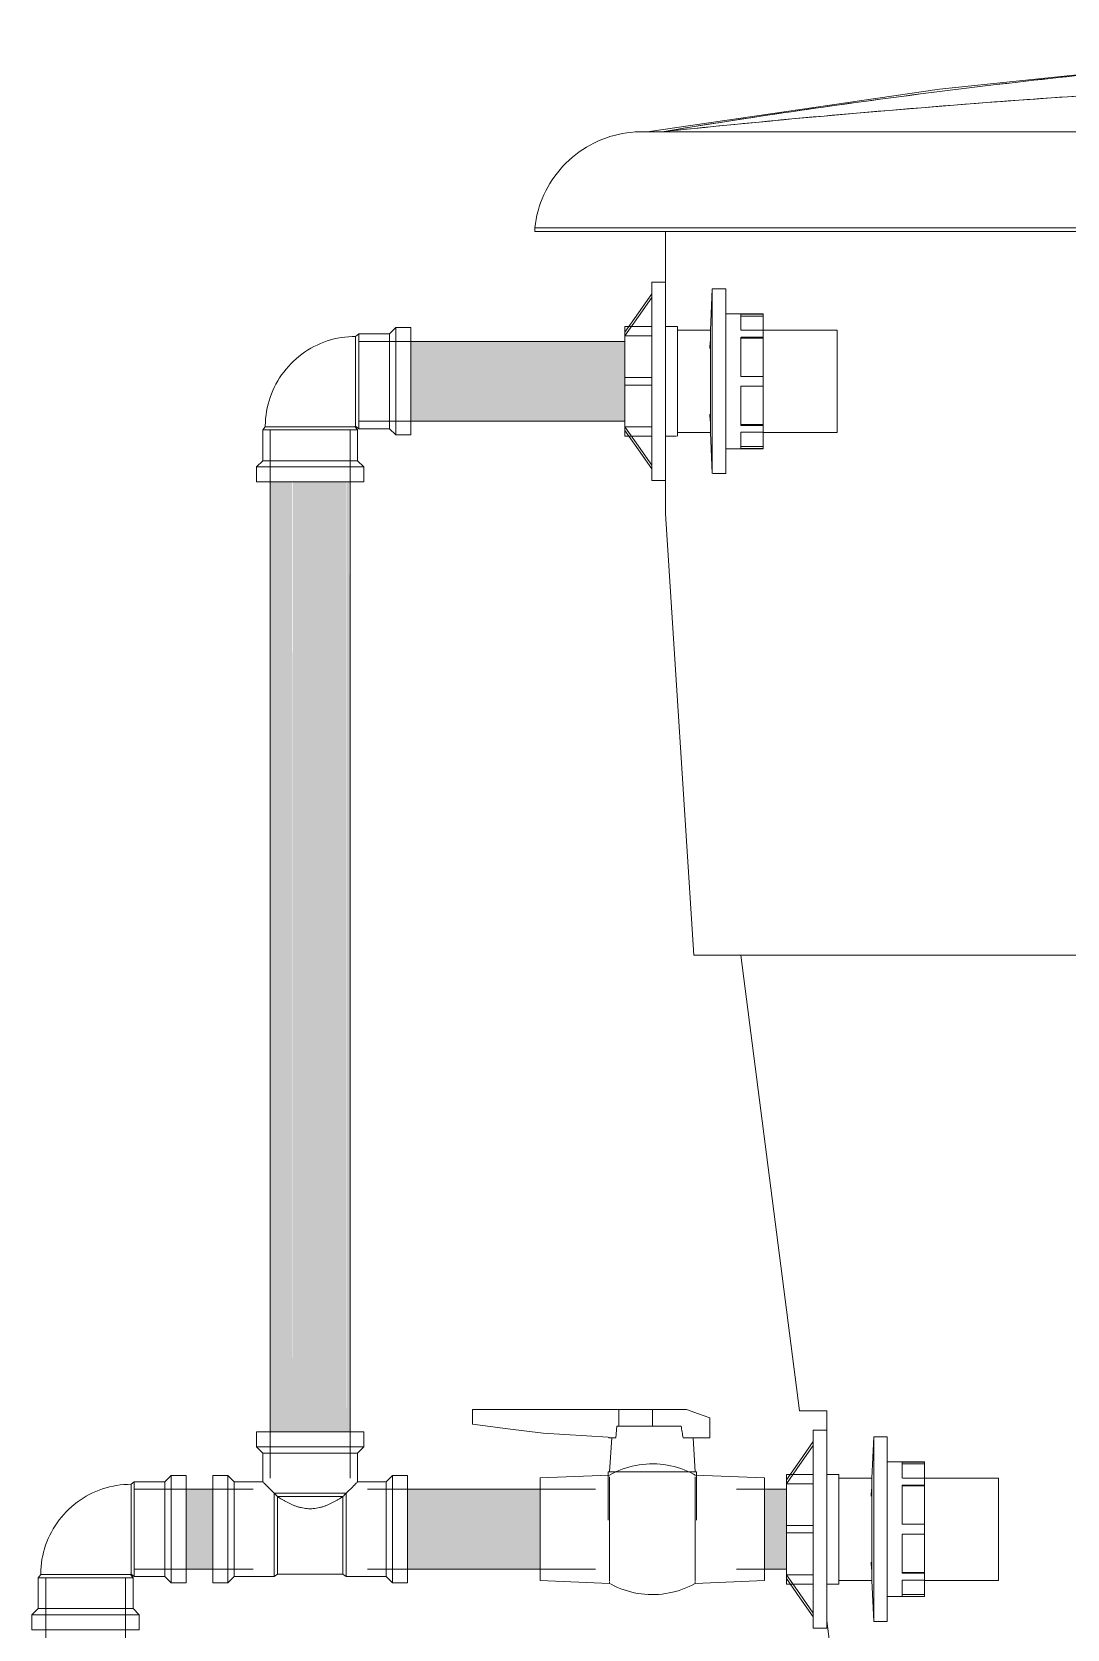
# Model space of a CAD drawing. Header units: metres. Extents: x -24.8 to 3.4, y -2.1 to 25.8.
# Drawn here: x -8.844 to -8.429, y 3.52 to 4.16 of the extents above; entities that cross this region are included whole.
import ezdxf

# ---------------------------------------------------------------- set-up
doc = ezdxf.new("R2010")
doc.units = ezdxf.units.M
doc.layers.add('P-PIPE', color=7, linetype='Continuous', lineweight=5)
doc.layers.add('P-SANR-FIXT', color=7, linetype='Continuous', lineweight=5)

# ---------------------------------------------------------------- blocks, each defined once
blk = doc.blocks.new('Caixa D_Água de Fibra de Vidro - Fortlev - 500 L-3640297-AA')
at = {"layer": 'P-SANR-FIXT', "color": 7, "true_color": 0xefefef}
for p, q in [((32.71297, 4.12), (32.707, 4.12)), ((32.72822, 4.12), (32.71297, 4.12)), ((32.80519, 4.12), (32.72831, 4.12)), ((32.7505, 4.12), (32.75991, 4.12)), ((32.87541, 4.12), (32.80519, 4.12)), ((32.91044, 4.08147), (32.662, 4.08147)), ((32.71406, 4.08), (32.72665, 4.08)), ((32.72666, 4.08), (32.71431, 4.08)), ((32.727, 4.08), (32.87515, 4.08)), ((32.75046, 3.79), (32.74412, 3.79)), ((32.75045, 3.79), (32.7445, 3.79)), ((32.7642, 3.79), (32.7505, 3.79)), ((32.76457, 3.79), (32.7505, 3.79)), ((32.76483, 3.79), (32.7642, 3.79))]:
    blk.add_line(p, q, dxfattribs=at)
at = {"layer": 'P-SANR-FIXT', "color": 254, "true_color": 0xd2d2d2}
for p, q in [((32.71297, 4.12), (32.707, 4.12)), ((33.0427, 4.12), (32.71297, 4.12)), ((32.71353, 4.12), (32.71391, 4.12)), ((32.662, 4.08), (32.71406, 4.08)), ((33.19061, 4.08), (32.71431, 4.08)), ((32.74412, 3.79), (32.72575, 3.79)), ((32.75045, 3.79), (32.7445, 3.79)), ((32.88798, 3.79), (32.7505, 3.79)), ((32.779, 3.6075), (32.7681, 3.6075))]:
    blk.add_line(p, q, dxfattribs=at)
at = {"layer": 'P-SANR-FIXT', "color": 8, "true_color": 0x808080}
for p, q in [((32.662, 4.08147), (32.662, 4.08)), ((33.282, 4.08147), (32.662, 4.08147)), ((32.662, 4.08), (33.282, 4.08)), ((32.71431, 3.96696), (32.72575, 3.79)), ((33.26952, 3.79), (32.72575, 3.79)), ((32.7445, 3.79), (32.7681, 3.6075)), ((32.779, 3.6075), (32.7681, 3.6075)), ((32.77899, 3.52327), (32.782, 3.5))]:
    blk.add_line(p, q, dxfattribs=at)
at = {"layer": 'P-SANR-FIXT', "color": 7, "true_color": 0xf9f9f9}
for p, q in [((32.72665, 4.08), (32.81343, 4.08)), ((32.76121, 4.08), (32.72666, 4.08)), ((32.84808, 4.08), (32.76121, 4.08)), ((32.81343, 4.08), (32.87513, 4.08)), ((32.87514, 4.08), (32.84814, 4.08)), ((32.76816, 3.79), (32.76457, 3.79)), ((32.76793, 3.79), (32.76483, 3.79)), ((32.78159, 3.79), (32.76811, 3.79)), ((32.78164, 3.79), (32.76838, 3.79)), ((33.04065, 3.79), (32.7816, 3.79)), ((32.9164, 3.79), (32.78165, 3.79))]:
    blk.add_line(p, q, dxfattribs=at)
at = {"layer": 'P-SANR-FIXT', "color": 8, "true_color": 0x808080, "flags": 128}
for points in [[(32.707, 4.12), (32.82417, 4.13706), (32.94192, 4.14942), (33.06008, 4.15706), (33.17845, 4.15997), (33.192, 4.16)], [(32.662, 4.08147), (32.66222, 4.08319), (32.66251, 4.08489), (32.66287, 4.08658), (32.66329, 4.08826), (32.66378, 4.08991), (32.66434, 4.09155), (32.66496, 4.09316), (32.66565, 4.09475), (32.6664, 4.0963), (32.66721, 4.09783), (32.66808, 4.09932), (32.66901, 4.10078), (32.67, 4.1022), (32.67104, 4.10357), (32.67214, 4.10491), (32.67329, 4.1062), (32.67449, 4.10744), (32.67574, 4.10863), (32.67704, 4.10977), (32.67838, 4.11086), (32.67976, 4.1119), (32.68118, 4.11288), (32.68265, 4.1138), (32.68414, 4.11466), (32.68567, 4.11546), (32.68724, 4.1162), (32.68883, 4.11688), (32.69044, 4.11749), (32.69208, 4.11804), (32.69374, 4.11852), (32.69542, 4.11894), (32.69711, 4.11928), (32.69882, 4.11956), (32.70053, 4.11977), (32.70225, 4.11992), (32.70398, 4.11999), (32.70495, 4.12)], [(32.88445, 4.12), (32.86805, 4.12), (32.8523, 4.12), (32.83724, 4.12), (32.82289, 4.12), (32.80928, 4.12), (32.79642, 4.12), (32.78435, 4.12), (32.77306, 4.12), (32.76259, 4.12), (32.75295, 4.12), (32.74416, 4.12), (32.73623, 4.12), (32.72917, 4.12), (32.723, 4.12), (32.71772, 4.12), (32.71334, 4.12), (32.70987, 4.12), (32.70732, 4.12), (32.70569, 4.12), (32.70498, 4.12), (32.70495, 4.12)], [(32.70495, 4.12), (32.70541, 4.12), (32.70679, 4.12), (32.7091, 4.12), (32.71232, 4.12), (32.71353, 4.12)]]:
    blk.add_lwpolyline(points, dxfattribs=at)
at = {"layer": 'P-SANR-FIXT', "color": 7, "true_color": 0xefefef, "flags": 128}
for points in [[(32.71391, 4.12), (32.71645, 4.12), (32.72148, 4.12), (32.72742, 4.12), (32.73424, 4.12), (32.74194, 4.12), (32.7505, 4.12)], [(32.75991, 4.12), (32.77016, 4.12), (32.78122, 4.12), (32.79309, 4.12), (32.80574, 4.12), (32.81915, 4.12), (32.8333, 4.12), (32.84817, 4.12)], [(32.84817, 4.12), (32.86373, 4.12), (32.87996, 4.12), (32.89684, 4.12), (32.91433, 4.12), (32.93241, 4.12), (32.95105, 4.12), (32.97002, 4.12)]]:
    blk.add_lwpolyline(points, dxfattribs=at)
at = {"layer": 'P-SANR-FIXT', "color": 8, "true_color": 0x808080}
for points, knots in [([(32.71297, 4.12), (32.74741, 4.12566), (32.81647, 4.13576), (32.90898, 4.14599), (32.99019, 4.15257), (33.05986, 4.15662), (33.13012, 4.15907), (33.1763, 4.15977), (33.19931, 4.15988)], [-1, -1, -1, -1, -0.785714, -0.571429, -0.428571, -0.285714, -0.142857, 0, 0, 0, 0]), ([(33.19931, 4.14497), (33.1821, 4.14494), (33.15619, 4.14478), (33.12147, 4.1443), (33.09525, 4.14382), (33.069, 4.1432), (33.03415, 4.14218), (32.98484, 4.14033), (32.92109, 4.1371), (32.82846, 4.13099), (32.75913, 4.12482), (32.71297, 4.12)], [-1, -1, -1, -1, -0.892857, -0.839286, -0.785714, -0.732143, -0.678571, -0.571429, -0.428571, -0.285714, 0, 0, 0, 0]), ([(32.71431, 4.08), (32.71431, 4.07329), (32.71431, 4.05998), (32.71431, 4.04359), (32.71431, 4.03235), (32.71431, 4.026), (32.71431, 4.0213), (32.71431, 4.01664), (32.71431, 4.01202), (32.71431, 4.00746), (32.71431, 4.00377), (32.71431, 4.00086), (32.71431, 3.99795), (32.71431, 3.99435), (32.71431, 3.99088), (32.71431, 3.98822), (32.71431, 3.9863), (32.71431, 3.98441), (32.71431, 3.98189), (32.71431, 3.97882), (32.71431, 3.97604), (32.71431, 3.97409), (32.71431, 3.97301), (32.71431, 3.97222), (32.71431, 3.97144), (32.71431, 3.97016), (32.71431, 3.96858), (32.71431, 3.96729), (32.71431, 3.96696), (32.71431, 3.96696)], [-1, -1, -1, -1, -0.9285714, -0.8571429, -0.8214286, -0.8035714, -0.7857143, -0.7678571, -0.75, -0.7321429, -0.7142857, -0.7053571, -0.6964286, -0.6785714, -0.6607143, -0.6517857, -0.6428571, -0.6339286, -0.625, -0.6071429, -0.5892857, -0.5803571, -0.5714286, -0.5669643, -0.5625, -0.5535714, -0.5357143, -0.5178571, -0.5, -0.5, -0.5, -0.5]), ([(32.779, 3.6075), (32.779, 3.60139), (32.779, 3.58944), (32.779, 3.57506), (32.779, 3.56549), (32.779, 3.56017), (32.779, 3.55504), (32.779, 3.55007), (32.779, 3.54535), (32.779, 3.54204), (32.779, 3.53889), (32.779, 3.53587), (32.779, 3.53356), (32.779, 3.53187), (32.779, 3.53031), (32.779, 3.5288), (32.779, 3.52776), (32.779, 3.52738)], [-1, -1, -1, -1, -0.9230769, -0.8461538, -0.8076923, -0.7884615, -0.7692308, -0.7307692, -0.7115385, -0.6923077, -0.6730769, -0.6538462, -0.6346154, -0.625, -0.6153846, -0.5961538, -0.5843462, -0.5843462, -0.5843462, -0.5843462])]:
    blk.add_open_spline(points, degree=3, knots=knots, dxfattribs=at)
at = {"layer": 'P-SANR-FIXT', "color": 7, "true_color": 0xefefef}
for points, knots in [([(33.05996, 4.15635), (33.05413, 4.15608), (33.03086, 4.15493), (32.98438, 4.15211), (32.92058, 4.14693), (32.82801, 4.13724), (32.75889, 4.12755), (32.71297, 4.12)], [-0.7142857, -0.7142857, -0.7142857, -0.7142857, -0.6785714, -0.5714286, -0.4285714, -0.2857143, 0, 0, 0, 0]), ([(32.71297, 4.12), (32.74759, 4.12362), (32.8169, 4.13005), (32.90949, 4.13651), (32.99065, 4.14062), (33.0602, 4.14311), (33.13031, 4.14456), (33.17637, 4.14494), (33.19931, 4.14497)], [-1, -1, -1, -1, -0.785714, -0.571429, -0.428571, -0.285714, -0.142857, 0, 0, 0, 0]), ([(32.71431, 3.98628), (32.71431, 3.98692), (32.71431, 3.9882), (32.71431, 3.99086), (32.71431, 3.99294), (32.71431, 3.99436)], [-0.35714286, -0.35714286, -0.35714286, -0.35714286, -0.34821429, -0.33928571, -0.32142857, -0.32142857, -0.32142857, -0.32142857]), ([(32.71431, 3.98022), (32.71431, 3.98097), (32.71431, 3.98235), (32.71431, 3.98439), (32.71431, 3.98565), (32.71431, 3.98628)], [-0.38604505, -0.38604505, -0.38604505, -0.38604505, -0.375, -0.36607143, -0.35714286, -0.35714286, -0.35714286, -0.35714286]), ([(32.779, 3.53069), (32.779, 3.53145), (32.779, 3.53307), (32.779, 3.53546), (32.779, 3.53701), (32.779, 3.53759)], [-0.38461538, -0.38461538, -0.38461538, -0.38461538, -0.36538462, -0.34615385, -0.3351303, -0.3351303, -0.3351303, -0.3351303])]:
    blk.add_open_spline(points, degree=3, knots=knots, dxfattribs=at)
at = {"layer": 'P-SANR-FIXT', "color": 254, "true_color": 0xd2d2d2}
for points in [[(32.71431, 4.06997), (32.71431, 4.0733), (32.71431, 4.07664), (32.71431, 4.08)], [(32.71431, 3.97886), (32.71431, 3.97931), (32.71431, 3.97976), (32.71431, 3.98022)], [(32.71431, 3.96696), (32.71431, 3.96696), (32.71431, 3.96728), (32.71431, 3.96814), (32.71431, 3.96867)], [(32.779, 3.59961), (32.779, 3.60221), (32.779, 3.60484), (32.779, 3.6075)]]:
    blk.add_open_spline(points, degree=3, dxfattribs=at)
for points, knots in [([(32.71431, 4.0597), (32.71431, 4.05981), (32.71431, 4.06322), (32.71431, 4.06664), (32.71431, 4.06997)], [-0.07259742, -0.07259742, -0.07259742, -0.07259742, -0.07142857, -0.03571429, -0.03571429, -0.03571429, -0.03571429]), ([(32.71431, 3.9728), (32.71431, 3.97321), (32.71431, 3.97407), (32.71431, 3.97602), (32.71431, 3.97769), (32.71431, 3.97886)], [-0.42857143, -0.42857143, -0.42857143, -0.42857143, -0.41964286, -0.41071429, -0.39285714, -0.39285714, -0.39285714, -0.39285714]), ([(32.71431, 3.96867), (32.71431, 3.9692), (32.71431, 3.97015), (32.71431, 3.97143), (32.71431, 3.9722), (32.71431, 3.9726), (32.71431, 3.9728)], [-0.46428571, -0.46428571, -0.46428571, -0.46428571, -0.44642857, -0.4375, -0.43303571, -0.42857143, -0.42857143, -0.42857143, -0.42857143]), ([(32.779, 3.52738), (32.779, 3.52714), (32.779, 3.52632), (32.779, 3.5251), (32.779, 3.52402), (32.779, 3.52341), (32.779, 3.5232), (32.779, 3.5234), (32.779, 3.52381), (32.779, 3.52409)], [-0.5843462, -0.5843462, -0.5843462, -0.5843462, -0.5769231, -0.5576923, -0.5384615, -0.5192308, -0.5, -0.4807692, -0.4615385, -0.4615385, -0.4615385, -0.4615385])]:
    blk.add_open_spline(points, degree=3, knots=knots, dxfattribs=at)
at = {"layer": 'P-SANR-FIXT', "color": 7, "true_color": 0xefefef}
for points in [[(32.71431, 4.05017), (32.71431, 4.05333), (32.71431, 4.05651), (32.71431, 4.0597)], [(32.71431, 4.04218), (32.71431, 4.04483), (32.71431, 4.04749), (32.71431, 4.05016)], [(32.71431, 3.99436), (32.71431, 3.99554), (32.71431, 3.99674), (32.71431, 3.99795)], [(32.779, 3.58954), (32.779, 3.59286), (32.779, 3.59621), (32.779, 3.59961)], [(32.779, 3.58188), (32.779, 3.58441), (32.779, 3.58696), (32.779, 3.58954)], [(32.779, 3.52409), (32.779, 3.52437), (32.779, 3.52509), (32.779, 3.52662), (32.779, 3.52851), (32.779, 3.52993), (32.779, 3.53069)]]:
    blk.add_open_spline(points, degree=3, dxfattribs=at)
blk = doc.blocks.new('Adaptador Soldavel com Anel p Caixa Dagua - FORTLEV - Standard-3640205-AA')
at = {"layer": 'P-PIPE'}
for p, q in [((32.779, 3.5997), (32.7736, 3.5997)), ((32.7736, 3.5997), (32.7736, 3.59511)), ((32.7736, 3.59361), (32.7736, 3.59511)), ((32.7736, 3.59361), (32.7736, 3.5615)), ((32.7736, 3.582), (32.7628, 3.582)), ((32.7628, 3.582), (32.7628, 3.57976)), ((32.7628, 3.57826), (32.7628, 3.57976)), ((32.7628, 3.57826), (32.7628, 3.5615)), ((32.7628, 3.57826), (32.7736, 3.57826)), ((32.7628, 3.56), (32.7628, 3.5615)), ((32.7628, 3.5585), (32.7628, 3.56)), ((32.7628, 3.5585), (32.7628, 3.54174)), ((32.7736, 3.56), (32.7736, 3.5615)), ((32.7736, 3.5585), (32.7736, 3.56)), ((32.7736, 3.5585), (32.7736, 3.52639)), ((32.7628, 3.54024), (32.7628, 3.54174)), ((32.7736, 3.54174), (32.7628, 3.54174)), ((32.7628, 3.54024), (32.7628, 3.538)), ((32.7628, 3.538), (32.7736, 3.538)), ((32.779, 3.5203), (32.779, 3.52778)), ((32.7736, 3.52489), (32.7736, 3.52639)), ((32.7736, 3.52489), (32.7736, 3.5203)), ((32.7736, 3.5203), (32.779, 3.5203))]:
    blk.add_line(p, q, dxfattribs=at)
at = {"layer": 'P-PIPE', "color": 254, "true_color": 0xdfdfdf}
for p, q in [((32.779, 3.58216), (32.779, 3.5997)), ((32.779, 3.582), (32.779, 3.57584)), ((32.779, 3.57556), (32.779, 3.56)), ((32.779, 3.56), (32.779, 3.53999)), ((32.779, 3.53976), (32.779, 3.538)), ((32.779, 3.5238), (32.779, 3.53784))]:
    blk.add_line(p, q, dxfattribs=at)
at = {"layer": 'P-PIPE', "color": 253, "true_color": 0xa6a6a6}
for p, q in [((32.779, 3.59438), (32.779, 3.5997)), ((32.7978, 3.597), (32.7971, 3.5805)), ((32.8032, 3.597), (32.7978, 3.597)), ((32.7978, 3.56), (32.7978, 3.597)), ((32.8032, 3.56), (32.8032, 3.597)), ((32.779, 3.56), (32.779, 3.59438)), ((32.8182, 3.587), (32.8032, 3.587)), ((32.8092, 3.58693), (32.8092, 3.58044)), ((32.8092, 3.58693), (32.8182, 3.58693)), ((32.8182, 3.58615), (32.8092, 3.58615)), ((32.8182, 3.58693), (32.8182, 3.587)), ((32.8182, 3.58693), (32.8182, 3.58615)), ((32.8182, 3.58053), (32.8182, 3.58615)), ((32.7838, 3.582), (32.779, 3.582)), ((32.7838, 3.58125), (32.7838, 3.582)), ((32.7838, 3.57905), (32.7838, 3.58125)), ((32.7971, 3.5805), (32.7838, 3.5805)), ((32.7838, 3.56), (32.7838, 3.57905)), ((32.7971, 3.5805), (32.7971, 3.58019)), ((32.7971, 3.5805), (32.7971, 3.56701)), ((32.8092, 3.57765), (32.8092, 3.56198)), ((32.8092, 3.57765), (32.8182, 3.57765)), ((32.8182, 3.58044), (32.8094, 3.58044)), ((32.8478, 3.5805), (32.8182, 3.5805)), ((32.8182, 3.57765), (32.8182, 3.58044)), ((32.8182, 3.57765), (32.8182, 3.57733)), ((32.8478, 3.5798), (32.8478, 3.5805)), ((32.8478, 3.56), (32.8478, 3.5798)), ((32.79691, 3.576), (32.7968, 3.5732)), ((32.8182, 3.57733), (32.8092, 3.57733)), ((32.8182, 3.56198), (32.8182, 3.57733)), ((32.7971, 3.56701), (32.7971, 3.56)), ((32.779, 3.52778), (32.779, 3.56)), ((32.7838, 3.538), (32.7838, 3.56)), ((32.7971, 3.56), (32.7971, 3.53981)), ((32.7978, 3.523), (32.7978, 3.56)), ((32.8032, 3.523), (32.8032, 3.56)), ((32.8182, 3.56198), (32.8092, 3.56198)), ((32.8182, 3.56), (32.8182, 3.56198)), ((32.8182, 3.55802), (32.8182, 3.56)), ((32.8478, 3.5455), (32.8478, 3.56)), ((32.8092, 3.55802), (32.8092, 3.54235)), ((32.8092, 3.55802), (32.8182, 3.55802)), ((32.8182, 3.54267), (32.8182, 3.55786)), ((32.7968, 3.5468), (32.79691, 3.544)), ((32.7838, 3.5395), (32.7971, 3.5395)), ((32.7971, 3.53981), (32.7971, 3.5395)), ((32.7971, 3.5395), (32.7978, 3.523)), ((32.8182, 3.54267), (32.8092, 3.54267)), ((32.8182, 3.54235), (32.8092, 3.54235)), ((32.8092, 3.53956), (32.8092, 3.53307)), ((32.8092, 3.53956), (32.8182, 3.53956)), ((32.8182, 3.54267), (32.8182, 3.54235)), ((32.8182, 3.53956), (32.8182, 3.54235)), ((32.8182, 3.5395), (32.8478, 3.5395)), ((32.8182, 3.53385), (32.8182, 3.53947)), ((32.8478, 3.5395), (32.8478, 3.5455)), ((32.779, 3.538), (32.77955, 3.538)), ((32.77966, 3.538), (32.7838, 3.538)), ((32.8032, 3.533), (32.8182, 3.533)), ((32.8182, 3.53385), (32.8092, 3.53385)), ((32.8182, 3.53307), (32.8092, 3.53307)), ((32.8182, 3.53385), (32.8182, 3.53307)), ((32.8182, 3.533), (32.8182, 3.53307)), ((32.779, 3.52189), (32.779, 3.5238)), ((32.7978, 3.523), (32.8032, 3.523))]:
    blk.add_line(p, q, dxfattribs=at)
at = {"layer": 'P-PIPE', "flags": 128}
for points in [[(32.7736, 3.59511), (32.76819, 3.58743), (32.7628, 3.57976)], [(32.7628, 3.57826), (32.76819, 3.58593), (32.7736, 3.59361)], [(32.7736, 3.5615), (32.76819, 3.5615), (32.7628, 3.5615)], [(32.7628, 3.5585), (32.76819, 3.5585), (32.7736, 3.5585)], [(32.7736, 3.52639), (32.76819, 3.53407), (32.7628, 3.54174)], [(32.7628, 3.54024), (32.76819, 3.53257), (32.7736, 3.52489)]]:
    blk.add_lwpolyline(points, dxfattribs=at)
blk = doc.blocks.new('Adaptador Soldavel com Anel p Caixa Dagua - FORTLEV - Standard-V37-AA')
at = {"layer": 'P-PIPE'}
for p, q in [((32.71431, 4.0597), (32.70891, 4.0597)), ((32.70891, 4.0597), (32.70891, 4.05511)), ((32.70891, 4.05361), (32.70891, 4.05511)), ((32.70891, 4.05361), (32.70891, 4.0215)), ((32.70891, 4.042), (32.69811, 4.042)), ((32.69811, 4.042), (32.69811, 4.03976)), ((32.69811, 4.03826), (32.69811, 4.03976)), ((32.69811, 4.03826), (32.69811, 4.0215)), ((32.69811, 4.03826), (32.70891, 4.03826)), ((32.69811, 4.02), (32.69811, 4.0215)), ((32.69811, 4.0185), (32.69811, 4.02)), ((32.70891, 4.02), (32.70891, 4.0215)), ((32.70891, 4.0185), (32.70891, 4.02)), ((32.69811, 4.0185), (32.69811, 4.00174)), ((32.70891, 4.0185), (32.70891, 3.98639)), ((32.69811, 4.00024), (32.69811, 4.00174)), ((32.70891, 4.00174), (32.69811, 4.00174)), ((32.69811, 4.00024), (32.69811, 3.998)), ((32.69811, 3.998), (32.70891, 3.998)), ((32.70891, 3.98489), (32.70891, 3.98639)), ((32.70891, 3.98489), (32.70891, 3.9803)), ((32.70891, 3.9803), (32.71431, 3.9803))]:
    blk.add_line(p, q, dxfattribs=at)
at = {"layer": 'P-PIPE', "color": 254, "true_color": 0xdfdfdf}
for p, q in [((32.71431, 4.04236), (32.71431, 4.0597)), ((32.71431, 4.042), (32.71431, 4.04125)), ((32.71431, 4.04125), (32.71431, 4.031)), ((32.71431, 4.03079), (32.71431, 4.02)), ((32.71431, 4.02), (32.71431, 3.998)), ((32.71431, 3.9803), (32.71431, 3.99784))]:
    blk.add_line(p, q, dxfattribs=at)
at = {"layer": 'P-PIPE', "color": 253, "true_color": 0xa6a6a6}
for p, q in [((32.71431, 4.02), (32.71431, 4.0597)), ((32.73311, 4.057), (32.73241, 4.0405)), ((32.73851, 4.057), (32.73311, 4.057)), ((32.73311, 4.02), (32.73311, 4.057)), ((32.73851, 4.02), (32.73851, 4.057)), ((32.75351, 4.047), (32.73851, 4.047)), ((32.74451, 4.04693), (32.74451, 4.04044)), ((32.74451, 4.04693), (32.75351, 4.04693)), ((32.75351, 4.04615), (32.74451, 4.04615)), ((32.75351, 4.04693), (32.75351, 4.047)), ((32.75351, 4.04693), (32.75351, 4.04615)), ((32.75351, 4.04053), (32.75351, 4.04615)), ((32.71911, 4.042), (32.71431, 4.042)), ((32.71911, 4.02), (32.71911, 4.042)), ((32.73241, 4.0405), (32.71911, 4.0405)), ((32.73241, 4.0405), (32.73241, 4.02)), ((32.75351, 4.04044), (32.74451, 4.04044)), ((32.77148, 4.0405), (32.75351, 4.0405)), ((32.75351, 4.03765), (32.75351, 4.04044)), ((32.78311, 4.0405), (32.77165, 4.0405)), ((32.78311, 4.02), (32.78311, 4.0405)), ((32.73222, 4.036), (32.7321, 4.0332)), ((32.74451, 4.03765), (32.74451, 4.02198)), ((32.74468, 4.03765), (32.75351, 4.03765)), ((32.75351, 4.03733), (32.7447, 4.03733)), ((32.75351, 4.03765), (32.75351, 4.03733)), ((32.75351, 4.02198), (32.75351, 4.03733)), ((32.71431, 3.9803), (32.71431, 4.02)), ((32.71911, 3.998), (32.71911, 4.02)), ((32.73241, 4.02), (32.73241, 3.9995)), ((32.73311, 3.983), (32.73311, 4.02)), ((32.73851, 3.983), (32.73851, 4.02)), ((32.75351, 4.02198), (32.74451, 4.02198)), ((32.75351, 4.02), (32.75351, 4.02198)), ((32.75351, 4.01802), (32.75351, 4.02)), ((32.78311, 3.9995), (32.78311, 4.02)), ((32.74451, 4.01802), (32.74451, 4.00235)), ((32.74451, 4.01802), (32.75351, 4.01802)), ((32.75351, 4.00267), (32.75351, 4.01802)), ((32.7321, 4.0068), (32.73222, 4.004)), ((32.75351, 4.00267), (32.74451, 4.00267)), ((32.75351, 4.00235), (32.74451, 4.00235)), ((32.75351, 4.00267), (32.75351, 4.00235)), ((32.75351, 3.99956), (32.75351, 4.00235)), ((32.71431, 3.998), (32.71461, 3.998)), ((32.71472, 3.998), (32.71884, 3.998)), ((32.71911, 3.9995), (32.73241, 3.9995)), ((32.73241, 3.9995), (32.73311, 3.983)), ((32.74451, 3.99956), (32.74451, 3.99307)), ((32.74451, 3.99956), (32.75351, 3.99956)), ((32.75351, 3.99385), (32.74451, 3.99385)), ((32.75351, 3.9995), (32.78311, 3.9995)), ((32.75351, 3.99385), (32.75351, 3.99947)), ((32.75351, 3.99385), (32.75351, 3.99307)), ((32.73851, 3.993), (32.75351, 3.993)), ((32.75351, 3.99307), (32.74451, 3.99307)), ((32.75351, 3.993), (32.75351, 3.99307)), ((32.73335, 3.983), (32.73851, 3.983))]:
    blk.add_line(p, q, dxfattribs=at)
at = {"layer": 'P-PIPE', "flags": 128}
for points in [[(32.70891, 4.05511), (32.7035, 4.04743), (32.69811, 4.03976)], [(32.69811, 4.03826), (32.7035, 4.04593), (32.70891, 4.05361)], [(32.70891, 4.0215), (32.7035, 4.0215), (32.69811, 4.0215)], [(32.69811, 4.0185), (32.7035, 4.0185), (32.70891, 4.0185)], [(32.70891, 3.98639), (32.7035, 3.99407), (32.69811, 4.00174)], [(32.69811, 4.00024), (32.7035, 3.99257), (32.70891, 3.98489)]]:
    blk.add_lwpolyline(points, dxfattribs=at)
blk = doc.blocks.new('Te_Reducao - Agua Fria_Soldavel - MEP - Tigre - Standard-3638675-AA')
at = {"layer": 'P-PIPE'}
for p, q in [((32.5505, 3.599), (32.5505, 3.593)), ((32.5935, 3.599), (32.5505, 3.599)), ((32.5935, 3.593), (32.5935, 3.599)), ((32.5505, 3.593), (32.553, 3.5905)), ((32.5935, 3.593), (32.5505, 3.593)), ((32.553, 3.5905), (32.553, 3.579)), ((32.591, 3.5905), (32.553, 3.5905)), ((32.591, 3.5905), (32.5935, 3.593)), ((32.591, 3.579), (32.591, 3.5905)), ((32.539, 3.5815), (32.533, 3.5815)), ((32.533, 3.5815), (32.533, 3.5385)), ((32.5415, 3.579), (32.539, 3.5815)), ((32.539, 3.5385), (32.539, 3.5815)), ((32.553, 3.579), (32.5415, 3.579)), ((32.5415, 3.541), (32.5415, 3.579)), ((32.6025, 3.579), (32.591, 3.579)), ((32.605, 3.5815), (32.6025, 3.579)), ((32.6025, 3.579), (32.6025, 3.541)), ((32.611, 3.5815), (32.605, 3.5815)), ((32.605, 3.5815), (32.605, 3.5385)), ((32.611, 3.5385), (32.611, 3.5815)), ((32.5864, 3.5744), (32.5576, 3.5744)), ((32.5576, 3.541), (32.5576, 3.5744)), ((32.5851, 3.5731), (32.5589, 3.5731)), ((32.5589, 3.542), (32.5589, 3.5731)), ((32.5851, 3.5731), (32.5851, 3.542)), ((32.5864, 3.5744), (32.5864, 3.541)), ((32.539, 3.5385), (32.5415, 3.541)), ((32.5415, 3.541), (32.5576, 3.541)), ((32.5576, 3.541), (32.5589, 3.542)), ((32.5589, 3.542), (32.572, 3.542)), ((32.572, 3.542), (32.5851, 3.542)), ((32.5851, 3.542), (32.5864, 3.541)), ((32.5864, 3.541), (32.6025, 3.541)), ((32.6025, 3.541), (32.605, 3.5385)), ((32.533, 3.5385), (32.539, 3.5385)), ((32.605, 3.5385), (32.611, 3.5385))]:
    blk.add_line(p, q, dxfattribs=at)
for points, knots in [([(32.553, 3.579), (32.553, 3.57899), (32.5531, 3.57887), (32.55355, 3.57845), (32.55426, 3.57773), (32.55551, 3.57648), (32.55672, 3.57531), (32.5576, 3.5744)], [0, 0, 0, 0, 0.166667, 0.333333, 0.5, 0.666667, 1, 1, 1, 1]), ([(32.5864, 3.5744), (32.58727, 3.57531), (32.58828, 3.57629), (32.58926, 3.57726), (32.58985, 3.57785), (32.59044, 3.57845), (32.59089, 3.57887), (32.591, 3.57899), (32.591, 3.579)], [0, 0, 0, 0, 0.333333, 0.416667, 0.5, 0.666667, 0.833333, 1, 1, 1, 1]), ([(32.5589, 3.5731), (32.55949, 3.57268), (32.56043, 3.57209), (32.56174, 3.57134), (32.56276, 3.57081), (32.56382, 3.57029), (32.56491, 3.56978), (32.56583, 3.56939), (32.56659, 3.56912), (32.56716, 3.56894), (32.56774, 3.56879), (32.56852, 3.5686), (32.56992, 3.56833), (32.57115, 3.5682), (32.572, 3.56817)], [0, 0, 0, 0, 0.166667, 0.25, 0.333333, 0.416667, 0.5, 0.583333, 0.625, 0.666667, 0.708333, 0.75, 0.833333, 1, 1, 1, 1]), ([(32.572, 3.56817), (32.57284, 3.5682), (32.57408, 3.56833), (32.57547, 3.5686), (32.57625, 3.56879), (32.57683, 3.56894), (32.5774, 3.56912), (32.57816, 3.56939), (32.57909, 3.56978), (32.58017, 3.57029), (32.58123, 3.57081), (32.58225, 3.57134), (32.58357, 3.57209), (32.5845, 3.57268), (32.5851, 3.5731)], [0, 0, 0, 0, 0.166667, 0.25, 0.291667, 0.333333, 0.375, 0.416667, 0.5, 0.583333, 0.666667, 0.75, 0.833333, 1, 1, 1, 1])]:
    blk.add_open_spline(points, degree=3, knots=knots, dxfattribs=at)
for points in [[(32.5576, 3.5744), (32.55781, 3.57418), (32.55825, 3.57375), (32.55868, 3.57332), (32.5589, 3.5731)], [(32.5851, 3.5731), (32.58531, 3.57332), (32.58575, 3.57375), (32.58618, 3.57418), (32.5864, 3.5744)]]:
    blk.add_open_spline(points, degree=3, dxfattribs=at)
blk = doc.blocks.new('AF_Registro Esfera VS Compacto - Soldável - 32 mm-3638717-AA')
at = {"layer": 'P-PIPE'}
for p, q in [((32.6957, 3.60799), (32.63701, 3.60799)), ((32.63701, 3.60799), (32.63701, 3.60207)), ((32.70911, 3.60799), (32.6957, 3.60799)), ((32.6957, 3.60799), (32.6957, 3.60128)), ((32.72282, 3.60799), (32.70911, 3.60799)), ((32.70911, 3.60128), (32.70911, 3.60799)), ((32.73211, 3.59662), (32.73211, 3.6046)), ((32.69141, 3.59684), (32.66535, 3.59847)), ((32.69482, 3.60128), (32.69448, 3.59662)), ((32.70911, 3.60128), (32.69482, 3.60128)), ((32.72064, 3.60128), (32.70911, 3.60128)), ((32.6918, 3.59662), (32.6928, 3.59662)), ((32.69448, 3.59662), (32.6918, 3.59662)), ((32.6928, 3.59662), (32.69191, 3.58299)), ((32.69448, 3.59662), (32.6928, 3.59662)), ((32.7214, 3.59662), (32.73211, 3.59662)), ((32.72631, 3.58299), (32.72541, 3.59662)), ((32.69191, 3.5817), (32.66421, 3.58056)), ((32.66421, 3.58056), (32.66421, 3.53944)), ((32.69141, 3.58299), (32.69141, 3.56364)), ((32.70911, 3.58299), (32.69141, 3.58299)), ((32.69191, 3.58073), (32.69191, 3.58096)), ((32.69191, 3.58064), (32.69191, 3.58012)), ((32.69191, 3.57811), (32.69191, 3.58012)), ((32.69191, 3.57811), (32.69191, 3.57672)), ((32.7268, 3.58299), (32.70911, 3.58299)), ((32.75401, 3.58056), (32.7263, 3.5817)), ((32.7263, 3.58096), (32.7263, 3.58073)), ((32.7263, 3.58012), (32.7263, 3.58064)), ((32.7263, 3.58012), (32.7263, 3.57811)), ((32.7263, 3.57672), (32.7263, 3.57811)), ((32.7268, 3.56364), (32.7268, 3.58299)), ((32.75401, 3.53944), (32.75401, 3.58056)), ((32.69191, 3.57383), (32.69191, 3.57672)), ((32.69191, 3.57384), (32.69191, 3.57195)), ((32.69191, 3.56812), (32.69191, 3.57196)), ((32.7263, 3.57672), (32.7263, 3.57383)), ((32.7263, 3.57195), (32.7263, 3.57384)), ((32.7263, 3.57196), (32.7263, 3.56812)), ((32.69191, 3.56813), (32.69191, 3.56622)), ((32.69191, 3.55377), (32.69191, 3.56623)), ((32.7263, 3.56622), (32.7263, 3.56813)), ((32.7263, 3.56623), (32.7263, 3.55377)), ((32.69191, 3.55378), (32.69191, 3.55187)), ((32.7263, 3.55187), (32.7263, 3.55378)), ((32.69191, 3.54804), (32.69191, 3.55188)), ((32.69191, 3.54805), (32.69191, 3.54616)), ((32.69191, 3.54328), (32.69191, 3.54617)), ((32.7263, 3.55188), (32.7263, 3.54804)), ((32.7263, 3.54616), (32.7263, 3.54805)), ((32.7263, 3.54617), (32.7263, 3.54328)), ((32.66421, 3.53944), (32.69191, 3.5383)), ((32.69191, 3.54328), (32.69191, 3.54189)), ((32.69191, 3.53976), (32.69191, 3.54189)), ((32.69191, 3.53979), (32.69191, 3.53936)), ((32.7263, 3.54189), (32.7263, 3.54328)), ((32.7263, 3.54189), (32.7263, 3.53976)), ((32.7263, 3.53936), (32.7263, 3.53979)), ((32.7263, 3.5383), (32.75401, 3.53944)), ((32.69191, 3.5383), (32.69191, 3.53904)), ((32.7263, 3.53904), (32.7263, 3.5383))]:
    blk.add_line(p, q, dxfattribs=at)
at = {"layer": 'P-PIPE', "flags": 128}
for points in [[(32.73211, 3.6046), (32.72761, 3.60624), (32.72282, 3.60799)], [(32.63701, 3.60207), (32.65117, 3.60027), (32.66535, 3.59847)], [(32.69141, 3.59684), (32.6916, 3.59673), (32.6918, 3.59662)], [(32.6918, 3.59662), (32.6916, 3.59673), (32.69141, 3.59684)], [(32.69191, 3.5817), (32.69315, 3.58236), (32.69442, 3.58298), (32.69571, 3.58354), (32.69702, 3.58405), (32.69835, 3.5845), (32.6997, 3.58491), (32.70106, 3.58526), (32.70243, 3.58555), (32.70382, 3.58579), (32.70522, 3.58597), (32.70662, 3.5861), (32.70802, 3.58617), (32.70943, 3.58619), (32.71083, 3.58615), (32.71224, 3.58605), (32.71364, 3.5859), (32.71503, 3.58569), (32.71641, 3.58542), (32.71778, 3.5851), (32.71913, 3.58473), (32.72047, 3.5843), (32.7218, 3.58382), (32.7231, 3.58329), (32.72438, 3.5827), (32.72563, 3.58207), (32.7263, 3.5817)], [(32.7263, 3.5383), (32.72506, 3.53764), (32.72379, 3.53702), (32.7225, 3.53646), (32.72119, 3.53595), (32.71986, 3.5355), (32.71851, 3.53509), (32.71715, 3.53474), (32.71578, 3.53445), (32.71439, 3.53421), (32.713, 3.53403), (32.71159, 3.5339), (32.71019, 3.53383), (32.70878, 3.53381), (32.70738, 3.53385), (32.70597, 3.53395), (32.70458, 3.5341), (32.70318, 3.53431), (32.7018, 3.53458), (32.70043, 3.5349), (32.69908, 3.53527), (32.69774, 3.5357), (32.69641, 3.53618), (32.69511, 3.53671), (32.69383, 3.5373), (32.69258, 3.53793), (32.69191, 3.5383)]]:
    blk.add_lwpolyline(points, dxfattribs=at)
at = {"layer": 'P-PIPE'}
blk.add_open_spline([(32.72064, 3.60128), (32.72078, 3.6005), (32.72103, 3.59895), (32.72128, 3.5974), (32.7214, 3.59662)], degree=3, dxfattribs=at)
blk = doc.blocks.new('Joelho 45_90 - Agua Fria_Soldavel - MEP - Tigre - Standard-V49-AA')
at = {"layer": 'P-PIPE'}
for p, q in [((32.5015, 3.579), (32.5002, 3.578)), ((32.5002, 3.578), (32.5002, 3.542)), ((32.5002, 3.542), (32.5002, 3.578)), ((32.5015, 3.541), (32.5015, 3.579)), ((32.5138, 3.579), (32.5015, 3.579)), ((32.5015, 3.579), (32.5015, 3.541)), ((32.5163, 3.5815), (32.5138, 3.579)), ((32.5138, 3.579), (32.5138, 3.541)), ((32.5223, 3.5815), (32.5163, 3.5815)), ((32.5163, 3.5815), (32.5163, 3.5385)), ((32.5223, 3.5385), (32.5223, 3.5815)), ((32.464, 3.5418), (32.463, 3.5405)), ((32.463, 3.5405), (32.501, 3.5405)), ((32.463, 3.5405), (32.463, 3.5282)), ((32.501, 3.5405), (32.463, 3.5405)), ((32.5, 3.5418), (32.464, 3.5418)), ((32.464, 3.5418), (32.5, 3.5418)), ((32.501, 3.5405), (32.5, 3.5418)), ((32.5002, 3.542), (32.5015, 3.541)), ((32.501, 3.5282), (32.501, 3.5405)), ((32.5015, 3.541), (32.5138, 3.541)), ((32.5138, 3.541), (32.5163, 3.5385)), ((32.5163, 3.5385), (32.5223, 3.5385)), ((32.463, 3.5282), (32.4605, 3.5257)), ((32.463, 3.5282), (32.501, 3.5282)), ((32.5035, 3.5257), (32.501, 3.5282)), ((32.4605, 3.5257), (32.4605, 3.5197)), ((32.4605, 3.5257), (32.5035, 3.5257)), ((32.5035, 3.5197), (32.5035, 3.5257)), ((32.4605, 3.5197), (32.5035, 3.5197))]:
    blk.add_line(p, q, dxfattribs=at)
at = {"layer": 'P-PIPE', "flags": 128}
for points in [[(32.5002, 3.578), (32.49875, 3.57797), (32.4973, 3.57788), (32.49586, 3.57774), (32.49443, 3.57754), (32.493, 3.57728), (32.49159, 3.57696), (32.49019, 3.57659), (32.48881, 3.57616), (32.48744, 3.57568), (32.4861, 3.57514), (32.48478, 3.57455), (32.48348, 3.57391), (32.48221, 3.57322), (32.48097, 3.57247), (32.47976, 3.57168), (32.47858, 3.57084), (32.47743, 3.56995), (32.47633, 3.56902), (32.47526, 3.56804), (32.47423, 3.56702), (32.47324, 3.56596), (32.4723, 3.56486), (32.4714, 3.56373), (32.47054, 3.56256), (32.46974, 3.56136), (32.46898, 3.56013), (32.46827, 3.55886), (32.46761, 3.55757), (32.46701, 3.55626), (32.46646, 3.55492), (32.46596, 3.55356), (32.46552, 3.55218), (32.46513, 3.55078), (32.4648, 3.54937), (32.46452, 3.54795), (32.46431, 3.54652), (32.46415, 3.54508), (32.46404, 3.54364), (32.464, 3.54219), (32.464, 3.5418)], [(32.5, 3.5418), (32.5, 3.54181), (32.5, 3.54182), (32.5, 3.54182), (32.5, 3.54183), (32.5, 3.54184), (32.5, 3.54185), (32.5, 3.54186), (32.50001, 3.54186), (32.50001, 3.54187), (32.50001, 3.54188), (32.50002, 3.54189), (32.50002, 3.54189), (32.50002, 3.5419), (32.50003, 3.54191), (32.50003, 3.54191), (32.50004, 3.54192), (32.50004, 3.54193), (32.50005, 3.54193), (32.50005, 3.54194), (32.50006, 3.54194), (32.50006, 3.54195), (32.50007, 3.54195), (32.50008, 3.54196), (32.50008, 3.54196), (32.50009, 3.54197), (32.5001, 3.54197), (32.5001, 3.54198), (32.50011, 3.54198), (32.50012, 3.54198), (32.50012, 3.54199), (32.50013, 3.54199), (32.50014, 3.54199), (32.50015, 3.54199), (32.50015, 3.542), (32.50016, 3.542), (32.50017, 3.542), (32.50018, 3.542), (32.50019, 3.542), (32.50019, 3.542), (32.5002, 3.542)]]:
    blk.add_lwpolyline(points, dxfattribs=at)
blk = doc.blocks.new('Joelho 45_90 - Agua Fria_Soldavel - MEP - Tigre - Standard-V50-AA')
at = {"layer": 'P-PIPE'}
for p, q in [((32.5915, 4.039), (32.5902, 4.038)), ((32.5915, 4.001), (32.5915, 4.039)), ((32.6038, 4.039), (32.5915, 4.039)), ((32.5915, 4.039), (32.5915, 4.001)), ((32.6063, 4.0415), (32.6038, 4.039)), ((32.6038, 4.039), (32.6038, 4.001)), ((32.6123, 4.0415), (32.6063, 4.0415)), ((32.6063, 4.0415), (32.6063, 3.9985)), ((32.6123, 3.9985), (32.6123, 4.0415)), ((32.5902, 4.038), (32.5902, 4.002)), ((32.5902, 4.002), (32.5902, 4.038)), ((32.554, 4.0018), (32.553, 4.0005)), ((32.553, 4.0005), (32.591, 4.0005)), ((32.553, 4.0005), (32.553, 3.9882)), ((32.591, 4.0005), (32.553, 4.0005)), ((32.59, 4.0018), (32.554, 4.0018)), ((32.554, 4.0018), (32.59, 4.0018)), ((32.591, 4.0005), (32.59, 4.0018)), ((32.5902, 4.002), (32.5915, 4.001)), ((32.591, 3.9882), (32.591, 4.0005)), ((32.5915, 4.001), (32.6038, 4.001)), ((32.6038, 4.001), (32.6063, 3.9985)), ((32.6063, 3.9985), (32.6123, 3.9985)), ((32.553, 3.9882), (32.5505, 3.9857)), ((32.553, 3.9882), (32.591, 3.9882)), ((32.5935, 3.9857), (32.591, 3.9882)), ((32.5505, 3.9857), (32.5505, 3.9797)), ((32.5505, 3.9857), (32.5935, 3.9857)), ((32.5935, 3.9797), (32.5935, 3.9857)), ((32.5505, 3.9797), (32.5935, 3.9797))]:
    blk.add_line(p, q, dxfattribs=at)
at = {"layer": 'P-PIPE', "flags": 128}
for points in [[(32.5902, 4.038), (32.58875, 4.03797), (32.5873, 4.03788), (32.58586, 4.03774), (32.58443, 4.03754), (32.583, 4.03728), (32.58159, 4.03696), (32.58019, 4.03659), (32.57881, 4.03616), (32.57744, 4.03568), (32.5761, 4.03514), (32.57478, 4.03455), (32.57348, 4.03391), (32.57221, 4.03322), (32.57097, 4.03247), (32.56976, 4.03168), (32.56858, 4.03084), (32.56743, 4.02995), (32.56633, 4.02902), (32.56526, 4.02804), (32.56423, 4.02702), (32.56324, 4.02596), (32.5623, 4.02486), (32.5614, 4.02373), (32.56054, 4.02256), (32.55974, 4.02136), (32.55898, 4.02013), (32.55827, 4.01886), (32.55761, 4.01757), (32.55701, 4.01626), (32.55646, 4.01492), (32.55596, 4.01356), (32.55552, 4.01218), (32.55513, 4.01078), (32.5548, 4.00937), (32.55452, 4.00795), (32.55431, 4.00652), (32.55415, 4.00508), (32.55404, 4.00364), (32.554, 4.00219), (32.554, 4.0018)], [(32.59, 4.0018), (32.59, 4.00181), (32.59, 4.00182), (32.59, 4.00182), (32.59, 4.00183), (32.59, 4.00184), (32.59, 4.00185), (32.59, 4.00186), (32.59001, 4.00186), (32.59001, 4.00187), (32.59001, 4.00188), (32.59002, 4.00189), (32.59002, 4.00189), (32.59002, 4.0019), (32.59003, 4.00191), (32.59003, 4.00191), (32.59004, 4.00192), (32.59004, 4.00193), (32.59005, 4.00193), (32.59005, 4.00194), (32.59006, 4.00194), (32.59006, 4.00195), (32.59007, 4.00195), (32.59008, 4.00196), (32.59008, 4.00196), (32.59009, 4.00197), (32.5901, 4.00197), (32.5901, 4.00198), (32.59011, 4.00198), (32.59012, 4.00198), (32.59012, 4.00199), (32.59013, 4.00199), (32.59014, 4.00199), (32.59015, 4.00199), (32.59015, 4.002), (32.59016, 4.002), (32.59017, 4.002), (32.59018, 4.002), (32.59019, 4.002), (32.59019, 4.002), (32.5902, 4.002)]]:
    blk.add_lwpolyline(points, dxfattribs=at)

msp = doc.modelspace()

# ---------------------------------------------------------------- hatches: boundary and pattern name
at = {"layer": 'P-PIPE', "true_color": 0x00ffff}
for points in [[(-8.60648, 4.02), (-8.60648, 4.036), (-8.69228, 4.03589), (-8.69228, 4.02), (-8.60993, 4.02)], [(-8.74854, 3.599), (-8.73953, 3.599), (-8.73971, 3.9797), (-8.74854, 3.9797), (-8.74854, 3.62962)], [(-8.73953, 3.599), (-8.71817, 3.599), (-8.71829, 3.9797), (-8.73953, 3.9797), (-8.73953, 3.60355)], [(-8.71666, 3.599), (-8.71663, 3.599), (-8.71686, 3.9797), (-8.71817, 3.9797), (-8.71811, 3.599), (-8.71685, 3.599)], [(-8.78228, 3.56), (-8.77158, 3.56), (-8.77158, 3.576), (-8.78228, 3.57576), (-8.78228, 3.56)], [(-8.65613, 3.56), (-8.64038, 3.56), (-8.64038, 3.576), (-8.69358, 3.57581), (-8.69358, 3.56), (-8.68693, 3.56)], [(-8.54178, 3.56), (-8.54178, 3.576), (-8.55058, 3.57576), (-8.55058, 3.56), (-8.54719, 3.56)], [(-8.77933, 3.544), (-8.77158, 3.54418), (-8.77158, 3.56), (-8.78228, 3.56), (-8.78228, 3.544)], [(-8.64038, 3.544), (-8.64038, 3.56), (-8.69358, 3.56), (-8.69358, 3.544), (-8.65613, 3.544)]]:
    msp.add_hatch(color=4, dxfattribs=at).paths.add_polyline_path(points)
h = msp.add_hatch(color=4, dxfattribs=at)
h.paths.add_polyline_path([(-8.69055, 4.004), (-8.60648, 4.004), (-8.60648, 4.02), (-8.69228, 4.02), (-8.69228, 4.004)])
h.paths.add_polyline_path([(-8.60993, 4.009), (-8.60993, 4.009), (-8.60648, 4.009)])
h = msp.add_hatch(color=4, dxfattribs=at)
h.paths.add_polyline_path([(-8.55058, 3.544), (-8.54178, 3.544), (-8.54178, 3.56), (-8.55058, 3.56), (-8.55058, 3.54431)])
h.paths.add_polyline_path([(-8.54833, 3.549), (-8.54833, 3.549), (-8.54179, 3.549)])

# ---------------------------------------------------------------- linework, layer by layer
at = {"layer": 'P-PIPE'}
for p, q in [((-8.60648, 4.036), (-8.71308, 4.036)), ((-8.74858, 4.0005), (-8.74858, 3.5804)), ((-8.71658, 3.5804), (-8.71658, 4.0005)), ((-8.71308, 4.004), (-8.60648, 4.004)), ((-8.75548, 3.576), (-8.80308, 3.576)), ((-8.61821, 3.576), (-8.70968, 3.576)), ((-8.54178, 3.576), (-8.56178, 3.576)), ((-8.83858, 3.5405), (-8.83858, 3.0415)), ((-8.80658, 3.0415), (-8.80658, 3.5405)), ((-8.80308, 3.544), (-8.75548, 3.544)), ((-8.70968, 3.544), (-8.61821, 3.544)), ((-8.56178, 3.544), (-8.54178, 3.544))]:
    msp.add_line(p, q, dxfattribs=at)

# ---------------------------------------------------------------- block references
at = {"layer": 'P-PIPE', "color": 253, "true_color": 0xa6a6a6}
for name in ['Adaptador Soldavel com Anel p Caixa Dagua - FORTLEV - Standard-V37-AA', 'Adaptador Soldavel com Anel p Caixa Dagua - FORTLEV - Standard-3640205-AA']:
    msp.add_blockref(name, (-41.30458, 0), dxfattribs=at)
at = {"layer": 'P-PIPE'}
for name in ['Joelho 45_90 - Agua Fria_Soldavel - MEP - Tigre - Standard-V50-AA', 'AF_Registro Esfera VS Compacto - Soldável - 32 mm-3638717-AA', 'Te_Reducao - Agua Fria_Soldavel - MEP - Tigre - Standard-3638675-AA', 'Joelho 45_90 - Agua Fria_Soldavel - MEP - Tigre - Standard-V49-AA']:
    msp.add_blockref(name, (-41.30458, 0), dxfattribs=at)
at = {"layer": 'P-SANR-FIXT', "color": 8, "true_color": 0x808080}
msp.add_blockref('Caixa D_Água de Fibra de Vidro - Fortlev - 500 L-3640297-AA', (-41.30458, 0), dxfattribs=at)

doc.saveas('drawing.dxf')
